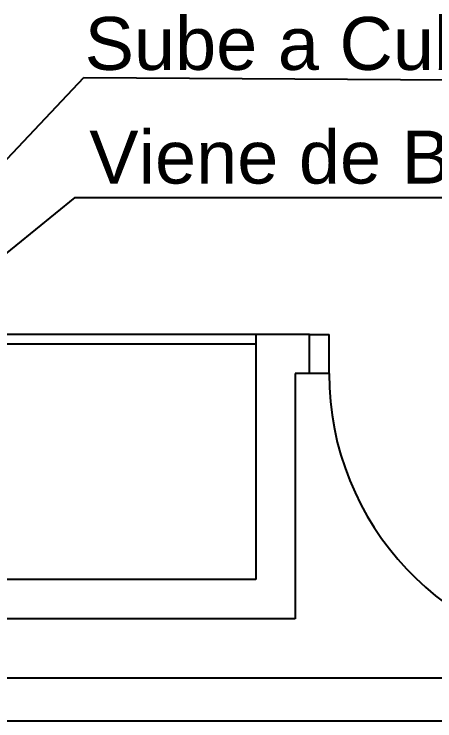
# Model space of a CAD drawing. Header units: millimetres. Extents: x 441156 to 441876, y 4514765 to 4515211.
# Drawn here: x 441309.73 to 441310.804, y 4514930.896 to 4514932.698 of the extents above; entities that cross this region are included whole.
import ezdxf

# ---------------------------------------------------------------- set-up
doc = ezdxf.new("R2010")
doc.units = ezdxf.units.MM
doc.linetypes.add('CONTINUA', pattern=[0])
doc.layers.add('01_mono PRIMERA', color=2, linetype='Continuous')
doc.layers.add('01_textos', color=7, linetype='Continuous')
doc.layers.add('Instalaciones_ventilación_extracción', color=86, linetype='Continuous', lineweight=25)
doc.styles.add('NIEVES2', font='sanss___.ttf')

# ---------------------------------------------------------------- blocks, each defined once
blk = doc.blocks.new('A$C11D349B9')
at = {"layer": '01_mono PRIMERA', "color": 254}
for p, q in [((5.2828, 8.5797, 0), (4.268, 8.5797)), ((5.4193, 8.5797), (5.2828, 8.5797)), ((5.283, 8.5797, 0), (5.283, 7.9547, 0)), ((5.4193, 8.5797), (5.4693, 8.5797)), ((5.4193, 8.4797), (5.4193, 8.5797)), ((5.4693, 8.4797), (5.4693, 8.5797)), ((5.2828, 8.5547, 0), (4.268, 8.5547)), ((5.4193, 8.4797), (5.383, 8.4797)), ((5.383, 8.4797, 0), (5.383, 7.8547, 0)), ((5.4693, 8.4797), (5.4193, 8.4797)), ((5.283, 7.9547), (4.268, 7.9547)), ((5.3828, 7.8547, 0), (2.133, 7.8547, 0))]:
    blk.add_line(p, q, dxfattribs=at)
blk.add_arc((6.1943, 8.4797), 0.725, 180, 266.7242, dxfattribs=at)

msp = doc.modelspace()

# ---------------------------------------------------------------- linework, layer by layer
at = {"layer": '01_textos'}
for p, q in [((441309.14959474, 4514931.73210676, 0.0000052), (441309.9076628, 4514932.53604916, 0.0000052)), ((441309.9076628, 4514932.53604916, 0.0000052), (441311.18800839, 4514932.52798093, 0.0000052)), ((441309.88499781, 4514932.22993241, 0.0000052), (441309.23623945, 4514931.70489472, 0.0000052)), ((441309.88499781, 4514932.22993241, 0.0000052), (441311.14561533, 4514932.22993241, 0.0000052))]:
    msp.add_line(p, q, dxfattribs=at)
at = {"layer": 'Instalaciones_ventilación_extracción'}
for p, q in [((441308.43744607, 4514931.00621597, 0.0000052), (441313.47715586, 4514931.00621597, 0.0000095)), ((441308.43744607, 4514930.89621597, 0.0000052), (441313.47716048, 4514930.89621597, 0.0000095))]:
    msp.add_line(p, q, dxfattribs=at)

# ---------------------------------------------------------------- block references
at = {"layer": '01_mono PRIMERA', "color": 254, "linetype": 'CONTINUA'}
msp.add_blockref('A$C11D349B9', (441305.06417324, 4514923.30153799, 0.0000052), dxfattribs=at)

# ---------------------------------------------------------------- texts
at = {"layer": '01_textos', "style": 'NIEVES2'}
for s, p in [('Sube a Cubierta', (441309.91011812, 4514932.55531706, 0.0000052)), ('Viene de Baja', (441309.92190913, 4514932.26568364, 0.0000052))]:
    msp.add_text(s, height=0.135, rotation=359.99999992, dxfattribs=at).set_placement(p)

doc.saveas('drawing.dxf')
